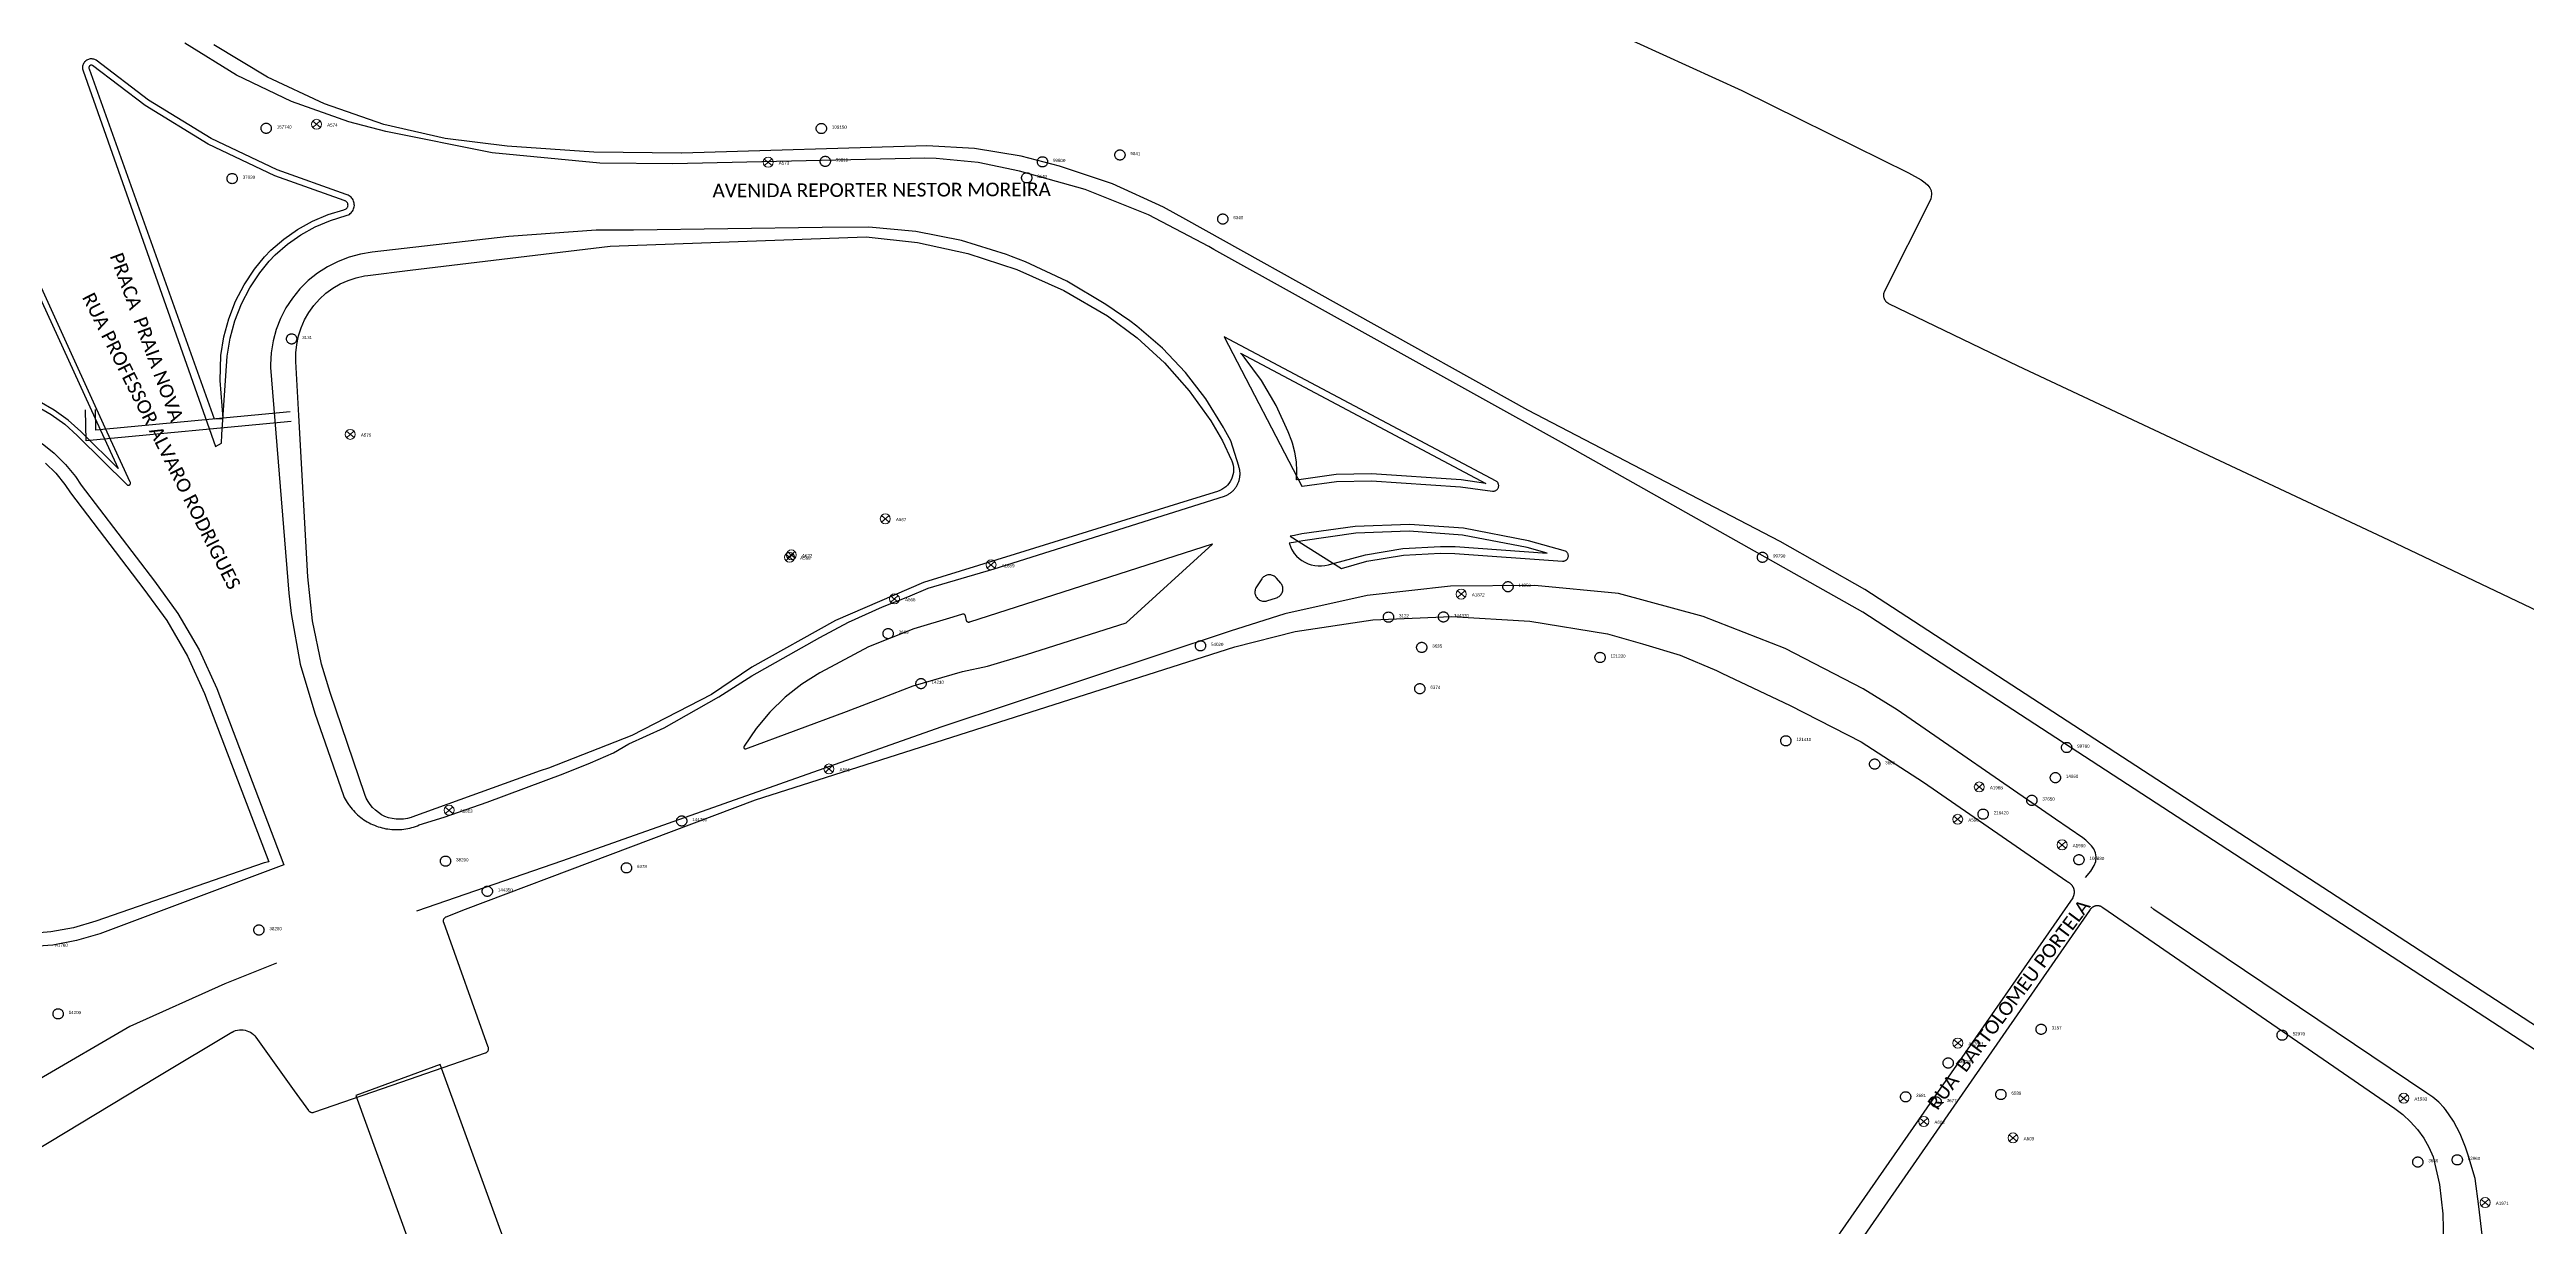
# Model space of a CAD drawing. Header units: millimetres. Extents: x 676447 to 689606, y 7455628 to 7463967.
# Drawn here: x 686593 to 687137, y 7460737 to 7460995 of the extents above; entities that cross this region are included whole.
import ezdxf

# ---------------------------------------------------------------- set-up
doc = ezdxf.new("R2010")
doc.units = ezdxf.units.MM
doc.header["$LTSCALE"] = 0.1
doc.header["$MEASUREMENT"] = 0
doc.linetypes.add('PHANTOM2', pattern=[1.25, 0.625, -0.125, 0.125, -0.125, 0.125, -0.125])
doc.layers.add('10.4-Postes', color=1, linetype='Continuous', lineweight=0)
for name, color, linetype in [('Caixas Subterrâneas', 5, 'Continuous'), ('LEGENDAS_INFRAESTRUTURAS', 7, 'Continuous'), ('MUB_MEIOFIO', 7, 'Continuous'), ('MUB_OBRA_ARTE', 7, 'Continuous'), ('MUB_QUADRAS', 7, 'Continuous'), ('MUB_SEGMENTO', 7, 'Continuous'), ('NOS_DE_INFRAESTRUTURA', 7, 'Continuous')]:
    doc.layers.add(name, color=color, linetype=linetype)
doc.styles.add('Legend', font='calibri.ttf')
doc.styles.get("Standard").update_dxf_attribs({"font": 'arial.ttf'})

# ---------------------------------------------------------------- blocks, each defined once
blk = doc.blocks.new('MHMZ')
at = {"linetype": 'PHANTOM2'}
blk.add_circle((0, 0), 0.0000101, dxfattribs=at)
blk = doc.blocks.new('PTPT')
at = {"layer": '10.4-Postes', "color": 1, "linetype": 'PHANTOM2'}
for points in [[(-0.0000079, 0.0000104), (0.0000075, -0.000002)], [(0.000007, 0.0000109), (-0.0000074, -0.0000025)]]:
    blk.add_lwpolyline(points, dxfattribs=at)
at = {"layer": '10.4-Postes', "color": 1}
blk.add_circle((-0.0000002, 0.0000042), 0.00000987, dxfattribs=at)

msp = doc.modelspace()

# ---------------------------------------------------------------- linework, layer by layer
at = {"layer": 'MUB_MEIOFIO', "linetype": 'Continuous'}
for points in [[(686629.45, 7460908.19), (686630.71, 7460908.94), (686630.84, 7460910.83), (686631.95, 7460928.02), (686632.61, 7460931.94), (686633.66, 7460935.77), (686635.11, 7460939.47), (686636.94, 7460942.99), (686639.13, 7460946.3), (686641.22, 7460948.89), (686642.54, 7460950.23), (686645.25, 7460952.59), (686648.19, 7460954.65), (686651.33, 7460956.39), (686654.64, 7460957.79), (686658.07, 7460958.84), (686658.81, 7460959.13), (686659.02, 7460959.29), (686659.2, 7460959.46), (686659.37, 7460959.65), (686659.52, 7460959.85), (686659.64, 7460960.08), (686659.75, 7460960.31), (686659.82, 7460960.55), (686659.87, 7460960.8), (686659.9, 7460961.05), (686659.89, 7460961.31), (686659.86, 7460961.56), (686659.81, 7460961.81), (686659.73, 7460962.05), (686659.62, 7460962.28), (686659.49, 7460962.5), (686659.34, 7460962.7), (686659.17, 7460962.89), (686658.98, 7460963.06), (686658.77, 7460963.2), (686658.55, 7460963.33), (686658.32, 7460963.43), (686658.13, 7460963.49), (686642.97, 7460968.86), (686628.46, 7460975.78), (686614.75, 7460984.18), (686603.2, 7460992.95), (686603.1, 7460993.01), (686602.92, 7460993.09), (686602.72, 7460993.16), (686602.53, 7460993.21), (686602.32, 7460993.24), (686602.12, 7460993.24), (686601.92, 7460993.22), (686601.72, 7460993.19), (686601.52, 7460993.13), (686601.33, 7460993.05), (686601.15, 7460992.95), (686600.99, 7460992.84), (686600.83, 7460992.7), (686600.69, 7460992.56), (686600.57, 7460992.39), (686600.46, 7460992.22), (686600.37, 7460992.04), (686600.31, 7460991.84), (686600.26, 7460991.65), (686600.23, 7460991.44), (686600.23, 7460991.24), (686600.24, 7460991.04), (686600.28, 7460990.84), (686600.34, 7460990.64), (686629.45, 7460908.19)], [(687182.54, 7460747.19), (686991.03, 7460871.84), (686925.56, 7460908.67), (686848.56, 7460951.43), (686847.43, 7460952.11), (686834.19, 7460959.05), (686820.3, 7460964.57), (686805.91, 7460968.61), (686796.81, 7460970.47), (686787.58, 7460971.36), (686785.13, 7460971.43), (686729.82, 7460970.24), (686713.8, 7460970.35), (686690.13, 7460972.59), (686666.83, 7460977.3), (686658.69, 7460979.44), (686646.1, 7460983.92), (686634.04, 7460989.69), (686622.66, 7460996.69)], [(686590.17, 7460917.02), (686593.35, 7460915.21), (686596.32, 7460913.07), (686599.06, 7460910.64), (686599.37, 7460910.32), (686609.96, 7460899.82), (686610, 7460899.79), (686610.04, 7460899.76), (686610.08, 7460899.73), (686610.12, 7460899.71), (686610.17, 7460899.7), (686610.22, 7460899.69), (686610.27, 7460899.68), (686610.32, 7460899.68), (686610.36, 7460899.69), (686610.41, 7460899.7), (686610.46, 7460899.72), (686610.5, 7460899.74), (686610.55, 7460899.76), (686610.59, 7460899.79), (686610.62, 7460899.82), (686610.66, 7460899.86), (686610.68, 7460899.9), (686610.71, 7460899.94), (686610.73, 7460899.99), (686610.74, 7460900.03), (686610.75, 7460900.08), (686610.76, 7460900.13), (686610.76, 7460900.18), (686610.75, 7460900.23), (686610.74, 7460900.27), (686610.73, 7460900.32), (686610.71, 7460900.37), (686610.7, 7460900.38), (686605.24, 7460912.29), (686584.18, 7460958.41)], [(686850.91, 7460897.31), (686851.08, 7460897.38), (686851.24, 7460897.45), (686851.41, 7460897.52), (686851.57, 7460897.6), (686851.72, 7460897.69), (686851.88, 7460897.78), (686852.03, 7460897.88), (686852.17, 7460897.98), (686852.32, 7460898.09), (686852.46, 7460898.2), (686852.59, 7460898.32), (686852.72, 7460898.44), (686852.85, 7460898.56), (686852.97, 7460898.69), (686853.09, 7460898.83), (686853.2, 7460898.97), (686853.31, 7460899.11), (686853.42, 7460899.26), (686853.52, 7460899.41), (686853.61, 7460899.56), (686853.7, 7460899.72), (686853.78, 7460899.87), (686853.86, 7460900.04), (686853.93, 7460900.2), (686853.99, 7460900.37), (686854.05, 7460900.54), (686854.1, 7460900.71), (686854.15, 7460900.88), (686854.19, 7460901.05), (686854.23, 7460901.23), (686854.26, 7460901.41), (686854.28, 7460901.58), (686854.3, 7460901.76), (686854.31, 7460901.94), (686854.32, 7460902.12), (686854.31, 7460902.3), (686854.31, 7460902.48), (686854.29, 7460902.66), (686854.27, 7460902.83), (686854.25, 7460903.01), (686854.21, 7460903.19), (686854.18, 7460903.36), (686854.13, 7460903.54), (686854.08, 7460903.71), (686854.02, 7460903.88), (686852.31, 7460909.44), (686850.8, 7460912.1), (686850.74, 7460912.22), (686850.68, 7460912.34), (686846.83, 7460918.62), (686842.34, 7460924.46), (686837.27, 7460929.8), (686831.67, 7460934.59), (686830.12, 7460935.74), (686824.83, 7460939.37), (686816.27, 7460944.5), (686807.21, 7460948.71), (686804.17, 7460949.87), (686803.03, 7460950.3), (686793.21, 7460953.36), (686783.12, 7460955.39), (686772.87, 7460956.34), (686762.58, 7460956.22), (686721.19, 7460955.66), (686712.95, 7460955.67), (686693.79, 7460954.27), (686663.84, 7460950.8), (686661.27, 7460950.4), (686658.76, 7460949.74), (686656.33, 7460948.82), (686654.01, 7460947.65), (686651.82, 7460946.24), (686649.79, 7460944.61), (686647.95, 7460942.78), (686646.3, 7460940.77), (686644.88, 7460938.59), (686643.69, 7460936.28), (686642.75, 7460933.86), (686642.07, 7460931.35), (686641.65, 7460928.78), (686641.5, 7460926.19), (686641.51, 7460925.55), (686645.55, 7460875.99), (686646.03, 7460871.55), (686648.04, 7460860.46), (686651.2, 7460849.65), (686657.51, 7460831.59), (686657.7, 7460831.19), (686657.9, 7460830.8), (686658.12, 7460830.42), (686658.35, 7460830.05), (686658.59, 7460829.68), (686658.85, 7460829.33), (686659.11, 7460828.98), (686659.39, 7460828.64), (686659.68, 7460828.31), (686659.98, 7460827.99), (686660.3, 7460827.68), (686660.62, 7460827.39), (686660.95, 7460827.1), (686661.29, 7460826.82), (686661.64, 7460826.56), (686662, 7460826.31), (686662.37, 7460826.07), (686662.75, 7460825.85), (686663.13, 7460825.63), (686663.52, 7460825.43), (686663.92, 7460825.25), (686664.32, 7460825.08), (686664.73, 7460824.92), (686665.15, 7460824.77), (686665.56, 7460824.64), (686665.99, 7460824.53), (686666.41, 7460824.43), (686666.84, 7460824.34), (686667.28, 7460824.27), (686667.71, 7460824.21), (686668.15, 7460824.17), (686668.59, 7460824.14), (686669.02, 7460824.13), (686669.46, 7460824.13), (686669.9, 7460824.15), (686670.34, 7460824.19), (686670.77, 7460824.23), (686671.21, 7460824.3), (686671.64, 7460824.38), (686672.07, 7460824.47), (686672.49, 7460824.58), (686672.92, 7460824.7), (686673.33, 7460824.83), (686673.74, 7460824.98), (686674.15, 7460825.15), (686679.61, 7460826.9), (686689.09, 7460830.19), (686705.75, 7460836.34), (686711.76, 7460838.82), (686716.79, 7460840.95), (686720.12, 7460842.95), (686727.88, 7460846.44), (686739.88, 7460853.24), (686747.17, 7460857.84), (686762.08, 7460866.26), (686768.35, 7460869.63), (686775.85, 7460873), (686781.39, 7460875.21), (686785.83, 7460877.09), (686800.31, 7460881.32), (686850.91, 7460897.31)], [(686850.8, 7460932.28), (686867.89, 7460899.49), (686867.92, 7460899.49), (686875.52, 7460900.53), (686883.16, 7460900.68), (686902.71, 7460899.37), (686909.72, 7460898.4), (686909.85, 7460898.39), (686909.97, 7460898.39), (686910.1, 7460898.4), (686910.22, 7460898.43), (686910.34, 7460898.47), (686910.45, 7460898.53), (686910.56, 7460898.59), (686910.66, 7460898.67), (686910.75, 7460898.75), (686910.83, 7460898.85), (686910.91, 7460898.95), (686910.97, 7460899.06), (686911.02, 7460899.17), (686911.05, 7460899.29), (686911.08, 7460899.42), (686911.09, 7460899.54), (686911.09, 7460899.67), (686911.07, 7460899.79), (686911.05, 7460899.92), (686911, 7460900.03), (686910.95, 7460900.15), (686910.89, 7460900.26), (686910.81, 7460900.36), (686910.73, 7460900.45), (686910.63, 7460900.53), (686910.55, 7460900.59), (686850.8, 7460932.28)], [(686591.36, 7460908.84), (686594.04, 7460906.7), (686596.49, 7460904.28), (686598.67, 7460901.62), (686599.97, 7460899.71), (686616.04, 7460878.65), (686621.19, 7460871.57), (686625.87, 7460863.55), (686629.68, 7460855.08), (686644.45, 7460816.38)], [(686876.57, 7460881.46), (686882.18, 7460883), (686890.22, 7460884.32), (686898.35, 7460884.79), (686901.48, 7460884.74), (686925.13, 7460883.06), (686925.14, 7460883.06), (686925.26, 7460883.06), (686925.38, 7460883.07), (686925.5, 7460883.09), (686925.62, 7460883.12), (686925.73, 7460883.17), (686925.83, 7460883.23), (686925.93, 7460883.29), (686926.02, 7460883.37), (686926.11, 7460883.46), (686926.18, 7460883.56), (686926.24, 7460883.66), (686926.3, 7460883.77), (686926.34, 7460883.88), (686926.36, 7460884), (686926.38, 7460884.12), (686926.38, 7460884.24), (686926.37, 7460884.36), (686926.35, 7460884.48), (686926.32, 7460884.59), (686926.27, 7460884.7), (686926.21, 7460884.81), (686926.14, 7460884.91), (686926.07, 7460885), (686925.98, 7460885.08), (686925.88, 7460885.16), (686925.78, 7460885.22), (686917.65, 7460887.49), (686903.36, 7460890.24), (686891.5, 7460891.07), (686879.62, 7460890.65), (686867.85, 7460889), (686866.27, 7460888.68), (686865.34, 7460888.55), (686876.57, 7460881.46)], [(686829.33, 7460869.47), (686848.25, 7460886.8), (686848.23, 7460886.79), (686794.91, 7460869.64), (686794.86, 7460869.62), (686794.81, 7460869.61), (686794.76, 7460869.61), (686794.71, 7460869.61), (686794.66, 7460869.62), (686794.61, 7460869.64), (686794.56, 7460869.66), (686794.51, 7460869.68), (686794.47, 7460869.71), (686794.43, 7460869.74), (686794.39, 7460869.78), (686794.36, 7460869.82), (686794.33, 7460869.86), (686794.3, 7460869.91), (686794.29, 7460869.96), (686794.27, 7460870), (686794.02, 7460871.05), (686794.01, 7460871.1), (686793.99, 7460871.14), (686793.97, 7460871.19), (686793.94, 7460871.23), (686793.9, 7460871.27), (686793.86, 7460871.31), (686793.82, 7460871.34), (686793.78, 7460871.37), (686793.73, 7460871.39), (686793.68, 7460871.41), (686793.63, 7460871.42), (686793.58, 7460871.43), (686793.53, 7460871.43), (686793.47, 7460871.43), (686793.42, 7460871.42), (686793.39, 7460871.41), (686791.29, 7460870.74), (686782.7, 7460868.21), (686772.77, 7460864.21), (686763.32, 7460859.2), (686762.11, 7460858.55), (686758.14, 7460856.06), (686754.45, 7460853.17), (686751.09, 7460849.9), (686748.09, 7460846.31), (686745.48, 7460842.42), (686745.46, 7460842.39), (686745.44, 7460842.36), (686745.42, 7460842.33), (686745.41, 7460842.29), (686745.4, 7460842.26), (686745.4, 7460842.22), (686745.4, 7460842.18), (686745.4, 7460842.15), (686745.41, 7460842.11), (686745.42, 7460842.08), (686745.43, 7460842.04), (686745.45, 7460842.01), (686745.47, 7460841.98), (686745.5, 7460841.95), (686745.52, 7460841.93), (686745.55, 7460841.91), (686745.58, 7460841.89), (686745.62, 7460841.87), (686745.65, 7460841.86), (686745.69, 7460841.85), (686745.72, 7460841.85), (686745.76, 7460841.85), (686745.79, 7460841.85), (686745.83, 7460841.86), (686745.86, 7460841.87), (686745.87, 7460841.87), (686767.93, 7460850.08), (686775.77, 7460853.07), (686782.57, 7460855.68), (686793.36, 7460858.79), (686798.91, 7460859.97), (686807.44, 7460862.58), (686829.33, 7460869.47)], [(686857.92, 7460877.37), (686857.81, 7460877.19), (686857.72, 7460877), (686857.65, 7460876.8), (686857.61, 7460876.59), (686857.58, 7460876.39), (686857.58, 7460876.18), (686857.6, 7460875.97), (686857.64, 7460875.76), (686857.7, 7460875.56), (686857.79, 7460875.37), (686857.89, 7460875.19), (686857.98, 7460875.06), (686858, 7460875.03), (686858.13, 7460874.87), (686858.28, 7460874.73), (686858.44, 7460874.6), (686858.62, 7460874.48), (686858.81, 7460874.39), (686859.01, 7460874.32), (686859.21, 7460874.27), (686859.42, 7460874.24), (686859.63, 7460874.23), (686859.83, 7460874.24), (686860.04, 7460874.28), (686860.21, 7460874.33), (686862.34, 7460875.01), (686862.53, 7460875.08), (686862.72, 7460875.18), (686862.9, 7460875.29), (686863.06, 7460875.42), (686863.21, 7460875.57), (686863.34, 7460875.73), (686863.45, 7460875.91), (686863.55, 7460876.09), (686863.63, 7460876.29), (686863.68, 7460876.49), (686863.71, 7460876.7), (686863.73, 7460876.9), (686863.72, 7460877.11), (686863.68, 7460877.32), (686863.63, 7460877.52), (686863.56, 7460877.72), (686863.46, 7460877.91), (686863.35, 7460878.08), (686863.25, 7460878.2), (686862.3, 7460879.33), (686862.16, 7460879.48), (686862, 7460879.62), (686861.83, 7460879.74), (686861.65, 7460879.84), (686861.45, 7460879.92), (686861.25, 7460879.98), (686861.05, 7460880.02), (686860.84, 7460880.04), (686860.63, 7460880.04), (686860.42, 7460880.01), (686860.22, 7460879.96), (686860.02, 7460879.89), (686859.83, 7460879.8), (686859.65, 7460879.7), (686859.48, 7460879.57), (686859.33, 7460879.43), (686859.19, 7460879.27), (686859.11, 7460879.15), (686857.92, 7460877.37)], [(687039.88, 7460813.65), (687041.09, 7460815.05), (687041.8, 7460816.24), (687042.2, 7460817.13), (687042.27, 7460818.17), (687042.07, 7460819.06), (687041.7, 7460819.9), (687041.23, 7460820.57), (687040.56, 7460821.21), (687039.96, 7460821.79), (687039.29, 7460822.3), (687033.29, 7460826.45), (686998.58, 7460850.43), (686991.1, 7460855.04), (686973.97, 7460863.87), (686956.01, 7460870.87), (686937.42, 7460875.95), (686919.03, 7460877.73), (686900.55, 7460877.58), (686882.19, 7460875.5), (686864.15, 7460871.51), (686852.13, 7460867.71), (686788.67, 7460846.61), (686705.58, 7460817.26), (686673.57, 7460806.21)], [(686644.45, 7460816.38), (686604.05, 7460801.3), (686598.93, 7460799.78), (686593.69, 7460798.81), (686588.37, 7460798.39)], [(687126.96, 7460735.19), (687126.27, 7460741.45), (687125.43, 7460747.57), (687123.8, 7460752.9), (687123.31, 7460754.46), (687122.14, 7460757.37), (687120.68, 7460760.14), (687118.93, 7460762.73), (687118.59, 7460763.13), (687117.44, 7460764.33), (687116.17, 7460765.41), (687114.79, 7460766.34), (687054.91, 7460806.62), (687054.22, 7460807.16)], [(686642.82, 7460794.84), (686631.49, 7460790.3), (686610.6, 7460780.91), (686590.8, 7460769.38)]]:
    msp.add_lwpolyline(points, dxfattribs=at)
at = {"layer": 'MUB_OBRA_ARTE', "linetype": 'Continuous'}
for points in [[(686629.13, 7460914.25), (686631.12, 7460914.3), (686630.44, 7460922.71), (686630.57, 7460928.18), (686631.25, 7460932.24), (686632.34, 7460936.21), (686633.84, 7460940.05), (686635.74, 7460943.7), (686638.01, 7460947.12), (686640.18, 7460949.82), (686641.59, 7460951.24), (686644.39, 7460953.69), (686647.45, 7460955.83), (686650.72, 7460957.64), (686654.16, 7460959.1), (686657.61, 7460960.15), (686658.12, 7460960.35), (686658.2, 7460960.43), (686658.29, 7460960.53), (686658.34, 7460960.59), (686658.4, 7460960.7), (686658.45, 7460960.81), (686658.47, 7460960.88), (686658.5, 7460961.02), (686658.51, 7460961.11), (686658.5, 7460961.2), (686658.49, 7460961.34), (686658.46, 7460961.45), (686658.44, 7460961.53), (686658.39, 7460961.62), (686658.33, 7460961.73), (686658.26, 7460961.82), (686658.18, 7460961.9), (686658.13, 7460961.96), (686658.03, 7460962.02), (686657.92, 7460962.09), (686657.83, 7460962.13), (686657.69, 7460962.17), (686642.44, 7460967.57), (686627.8, 7460974.56), (686613.96, 7460983.03), (686602.44, 7460991.78), (686602.41, 7460991.8), (686602.31, 7460991.83), (686602.25, 7460991.84), (686602.22, 7460991.85), (686602.19, 7460991.85), (686602.09, 7460991.84), (686602.02, 7460991.83), (686601.99, 7460991.82), (686601.94, 7460991.8), (686601.88, 7460991.77), (686601.85, 7460991.74), (686601.78, 7460991.68), (686601.76, 7460991.66), (686601.72, 7460991.61), (686601.67, 7460991.53), (686601.67, 7460991.53), (686601.65, 7460991.46), (686601.63, 7460991.37), (686601.62, 7460991.34), (686601.62, 7460991.27), (686601.62, 7460991.21), (686601.63, 7460991.18), (686601.66, 7460991.07), (686629.13, 7460914.25)], [(686583.14, 7460957.87), (686604.17, 7460911.8), (686608.03, 7460903.38), (686600.2, 7460911.14), (686599.87, 7460911.49), (686597.05, 7460913.99), (686593.98, 7460916.2), (686590.7, 7460918.07)], [(686866.71, 7460900.87), (686866.8, 7460902.76), (686866.69, 7460904.85), (686866.36, 7460906.92), (686865.82, 7460908.9), (686865.67, 7460909.36), (686864.9, 7460911.4), (686862.26, 7460917.18), (686859.02, 7460922.67), (686855.23, 7460927.8), (686854.44, 7460928.66), (686908.29, 7460900.1), (686902.86, 7460900.85), (686883.2, 7460902.17), (686875.4, 7460902.02), (686867.73, 7460900.97), (686866.88, 7460900.86), (686866.86, 7460900.86), (686866.75, 7460900.85), (686866.73, 7460900.85), (686866.73, 7460900.85), (686866.71, 7460900.87)], [(686646.01, 7460913.65), (686601.04, 7460909.4), (686600.9, 7460916.24)], [(686645.8, 7460915.81), (686603.16, 7460911.77), (686603.07, 7460916.28)], [(686866.22, 7460884.7), (686866.72, 7460884.13), (686867.28, 7460883.63), (686867.89, 7460883.18), (686868.54, 7460882.8), (686869.24, 7460882.48), (686869.96, 7460882.25), (686870.71, 7460882.08), (686871.45, 7460882), (686872.21, 7460882), (686872.96, 7460882.08), (686873.75, 7460882.24), (686873.94, 7460882.29), (686881.86, 7460884.46), (686890.06, 7460885.8), (686898.32, 7460886.28), (686901.54, 7460886.23), (686921.76, 7460884.79), (686917.31, 7460886.04), (686903.17, 7460888.76), (686891.47, 7460889.58), (686879.75, 7460889.16), (686868.1, 7460887.53), (686866.52, 7460887.21), (686865.12, 7460887.01), (686865.16, 7460886.83), (686865.36, 7460886.22), (686865.63, 7460885.64), (686865.95, 7460885.07), (686866.22, 7460884.7)], [(686752.93, 7460568.92), (686678.75, 7460772.62), (686660.22, 7460765.8), (686733.91, 7460562.7), (686752.93, 7460568.92)]]:
    msp.add_lwpolyline(points, dxfattribs=at)
at = {"layer": 'MUB_QUADRAS', "linetype": 'Continuous'}
for points in [[(686935.55, 7460999.45), (686964.45, 7460986.29), (686977.32, 7460979.94), (686977.32, 7460979.94), (687001.05, 7460968.22), (687003.86, 7460966.67), (687004.7, 7460966.08), (687005.32, 7460965.52), (687005.75, 7460964.94), (687006, 7460964.33), (687006.1, 7460963.65), (687006.05, 7460962.89), (687005.98, 7460962.58), (687005.93, 7460962.48), (686995.76, 7460942.31), (686995.75, 7460942.28), (686995.67, 7460942.08), (686995.61, 7460941.88), (686995.57, 7460941.68), (686995.55, 7460941.47), (686995.56, 7460941.26), (686995.58, 7460941.05), (686995.63, 7460940.85), (686995.7, 7460940.65), (686995.79, 7460940.46), (686995.9, 7460940.28), (686996.02, 7460940.11), (686996.17, 7460939.96), (686996.32, 7460939.83), (686996.5, 7460939.71), (686996.68, 7460939.6), (687025.07, 7460925.87), (687106.39, 7460887.73), (687151.7, 7460866.14)], [(686935.55, 7460999.45), (686964.45, 7460986.29), (686977.32, 7460979.94), (686977.32, 7460979.94), (687001.05, 7460968.22), (687003.86, 7460966.67), (687004.7, 7460966.08), (687005.32, 7460965.52), (687005.75, 7460964.94), (687006, 7460964.33), (687006.1, 7460963.65), (687006.05, 7460962.89), (687005.98, 7460962.58), (687005.93, 7460962.48), (686995.76, 7460942.31), (686995.75, 7460942.28), (686995.67, 7460942.08), (686995.61, 7460941.88), (686995.57, 7460941.68), (686995.55, 7460941.47), (686995.56, 7460941.26), (686995.58, 7460941.05), (686995.63, 7460940.85), (686995.7, 7460940.65), (686995.79, 7460940.46), (686995.9, 7460940.28), (686996.02, 7460940.11), (686996.17, 7460939.96), (686996.32, 7460939.83), (686996.5, 7460939.71), (686996.68, 7460939.6), (687025.07, 7460925.87), (687106.39, 7460887.73), (687151.7, 7460866.14)], [(687183.11, 7460752.2), (687017.68, 7460859.75), (686991.47, 7460876.8), (686972.87, 7460887.33), (686917.49, 7460916.14), (686842.43, 7460957.99), (686837.49, 7460960.71), (686826.31, 7460965.79), (686814.67, 7460969.67), (686806.29, 7460971.89), (686796.01, 7460973.58), (686785.6, 7460974.18), (686731.78, 7460972.56), (686731.7, 7460972.56), (686712.44, 7460972.8), (686693.42, 7460974.06), (686679.84, 7460975.75), (686666.4, 7460978.86), (686653.35, 7460983.37), (686640.85, 7460989.21), (686629.03, 7460996.33)], [(687183.11, 7460752.2), (687017.68, 7460859.75), (686991.47, 7460876.8), (686972.87, 7460887.33), (686917.49, 7460916.14), (686842.43, 7460957.99), (686837.49, 7460960.71), (686826.31, 7460965.79), (686814.67, 7460969.67), (686806.29, 7460971.89), (686796.01, 7460973.58), (686785.6, 7460974.18), (686731.78, 7460972.56), (686731.7, 7460972.56), (686712.44, 7460972.8), (686693.42, 7460974.06), (686679.84, 7460975.75), (686666.4, 7460978.86), (686653.35, 7460983.37), (686640.85, 7460989.21), (686629.03, 7460996.33)], [(686647.06, 7460926.84), (686647.06, 7460928.73), (686647.25, 7460930.6), (686647.63, 7460932.45), (686648.21, 7460934.24), (686648.97, 7460935.97), (686649.9, 7460937.6), (686651.01, 7460939.13), (686652.26, 7460940.53), (686653.66, 7460941.8), (686655.18, 7460942.91), (686656.81, 7460943.86), (686658.52, 7460944.63), (686660.31, 7460945.22), (686662.16, 7460945.62), (686662.87, 7460945.72), (686672.18, 7460946.85), (686716.06, 7460952.18), (686772.26, 7460954.16), (686783.51, 7460952.95), (686794.57, 7460950.56), (686805.32, 7460947.04), (686815.64, 7460942.4), (686825.21, 7460936.86), (686831.75, 7460932.02), (686837.75, 7460926.52), (686843.15, 7460920.42), (686847.87, 7460913.79), (686850.47, 7460909.4), (686852.42, 7460905.21), (686852.48, 7460905.07), (686852.66, 7460904.58), (686852.79, 7460904.07), (686852.86, 7460903.56), (686852.88, 7460903.03), (686852.85, 7460902.51), (686852.76, 7460902), (686852.62, 7460901.49), (686852.42, 7460901.01), (686852.18, 7460900.54), (686851.89, 7460900.11), (686851.55, 7460899.71), (686851.18, 7460899.34), (686850.77, 7460899.02), (686850.32, 7460898.74), (686849.85, 7460898.51), (686849.36, 7460898.33), (686842.92, 7460896.33), (686804.97, 7460884.56), (686784.87, 7460878.33), (686765.53, 7460870.03), (686747.17, 7460859.76), (686738.27, 7460853.81), (686720.81, 7460844.79), (686702.5, 7460837.65), (686700.69, 7460837.06), (686672.5, 7460826.87), (686672.35, 7460826.82), (686671.55, 7460826.59), (686670.72, 7460826.45), (686669.89, 7460826.4), (686669.05, 7460826.43), (686668.22, 7460826.55), (686667.41, 7460826.75), (686666.63, 7460827.04), (686665.87, 7460827.41), (686665.17, 7460827.86), (686664.51, 7460828.38), (686663.91, 7460828.96), (686663.37, 7460829.61), (686662.91, 7460830.3), (686662.52, 7460831.04), (686662.21, 7460831.82), (686654.59, 7460854.23), (686652.7, 7460860.45), (686650.7, 7460869.96), (686649.71, 7460879.62), (686647.73, 7460914.98), (686647.06, 7460926.84)], [(686592.11, 7460904.53), (686594.34, 7460902.32), (686596.35, 7460899.88), (686597.62, 7460898.01), (686613.72, 7460876.92), (686618.76, 7460869.98), (686623.29, 7460862.22), (686627, 7460853.97), (686641.1, 7460817.04), (686640.14, 7460816.88)], [(686568.99, 7460741.16), (686616.74, 7460769.94), (686633, 7460779.66), (686633.08, 7460779.7), (686633.45, 7460779.89), (686633.84, 7460780.04), (686634.25, 7460780.15), (686634.66, 7460780.21), (686635.08, 7460780.23), (686635.5, 7460780.2), (686635.91, 7460780.13), (686636.31, 7460780.02), (686636.7, 7460779.87), (686637.08, 7460779.68), (686637.43, 7460779.45), (686637.75, 7460779.18), (686638.04, 7460778.88), (686638.3, 7460778.56), (686646.72, 7460766.81), (686649.87, 7460762.48), (686649.94, 7460762.4), (686650.01, 7460762.32), (686650.1, 7460762.26), (686650.18, 7460762.2), (686650.28, 7460762.15), (686650.37, 7460762.12), (686650.48, 7460762.09), (686650.58, 7460762.07), (686650.68, 7460762.07), (686650.79, 7460762.07), (686650.89, 7460762.09), (686650.99, 7460762.12), (686651.01, 7460762.12), (686668.17, 7460768.05), (686688.69, 7460775.15), (686688.79, 7460775.19), (686688.88, 7460775.24), (686688.97, 7460775.3), (686689.05, 7460775.36), (686689.12, 7460775.44), (686689.19, 7460775.52), (686689.24, 7460775.61), (686689.29, 7460775.7), (686689.32, 7460775.8), (686689.35, 7460775.9), (686689.36, 7460776.01), (686689.37, 7460776.11), (686689.36, 7460776.22), (686689.34, 7460776.32), (686689.31, 7460776.42), (686689.31, 7460776.43), (686679.51, 7460803.73), (686679.47, 7460803.83), (686679.46, 7460803.94), (686679.45, 7460804.04), (686679.45, 7460804.15), (686679.46, 7460804.25), (686679.49, 7460804.35), (686679.52, 7460804.45), (686679.57, 7460804.55), (686679.62, 7460804.64), (686679.68, 7460804.72), (686679.75, 7460804.79), (686679.83, 7460804.86), (686679.92, 7460804.92), (686680.01, 7460804.97), (686680.07, 7460805), (686684.31, 7460806.71), (686747.95, 7460830.67), (686853.16, 7460864.27), (686866.43, 7460867.57), (686883.48, 7460870.14), (686900.72, 7460870.91), (686917.93, 7460869.88), (686934.95, 7460867.06), (686942.66, 7460864.93), (686950.94, 7460862.4), (686958.92, 7460859.03), (686960.08, 7460858.45), (686975.08, 7460851.35), (686990.68, 7460843.38), (687004.36, 7460834.54), (687035.8, 7460812.79)], [(686640.14, 7460816.88), (686603.16, 7460804.06), (686598.25, 7460802.6), (686593.31, 7460801.69), (686588.29, 7460801.29)], [(687035.8, 7460812.79), (687035.88, 7460812.72), (687035.96, 7460812.69), (687036.04, 7460812.65), (687036.11, 7460812.61), (687036.19, 7460812.57), (687036.26, 7460812.52), (687036.33, 7460812.47), (687036.4, 7460812.43), (687036.47, 7460812.37), (687036.54, 7460812.32), (687036.6, 7460812.26), (687036.66, 7460812.2), (687036.72, 7460812.14), (687036.78, 7460812.08), (687036.84, 7460812.01), (687036.89, 7460811.95), (687036.94, 7460811.88), (687036.99, 7460811.81), (687037.04, 7460811.74), (687037.08, 7460811.66), (687037.12, 7460811.59), (687037.16, 7460811.51), (687037.2, 7460811.43), (687037.23, 7460811.35), (687037.26, 7460811.27), (687037.29, 7460811.19), (687037.32, 7460811.11), (687037.34, 7460811.03), (687037.36, 7460810.94), (687037.37, 7460810.86), (687037.39, 7460810.78), (687037.4, 7460810.69), (687037.4, 7460810.6), (687037.41, 7460810.52), (687037.41, 7460810.43), (687037.41, 7460810.35), (687037.41, 7460810.26), (687037.4, 7460810.18), (687037.39, 7460810.09), (687037.37, 7460810.01), (687037.36, 7460809.92), (687037.34, 7460809.84), (687037.32, 7460809.76), (687037.29, 7460809.67), (687037.27, 7460809.59), (687037.24, 7460809.51), (687037.2, 7460809.43), (687037.17, 7460809.35), (687037.13, 7460809.28), (687037.09, 7460809.2), (686961.71, 7460700.72)], [(686965.42, 7460697.64), (687040.87, 7460806.42), (687040.89, 7460806.47), (687040.92, 7460806.53), (687040.95, 7460806.58), (687040.98, 7460806.64), (687041.02, 7460806.69), (687041.05, 7460806.74), (687041.09, 7460806.79), (687041.13, 7460806.84), (687041.17, 7460806.89), (687041.21, 7460806.93), (687041.26, 7460806.98), (687041.3, 7460807.02), (687041.35, 7460807.06), (687041.4, 7460807.1), (687041.45, 7460807.14), (687041.5, 7460807.17), (687041.55, 7460807.21), (687041.6, 7460807.24), (687041.66, 7460807.27), (687041.71, 7460807.3), (687041.77, 7460807.32), (687041.83, 7460807.35), (687041.88, 7460807.37), (687041.94, 7460807.39), (687042, 7460807.41), (687042.06, 7460807.43), (687042.12, 7460807.44), (687042.18, 7460807.45), (687042.25, 7460807.46), (687042.31, 7460807.47), (687042.37, 7460807.48), (687042.43, 7460807.48), (687042.49, 7460807.48), (687042.56, 7460807.48), (687042.62, 7460807.48), (687042.68, 7460807.47), (687042.74, 7460807.47), (687042.8, 7460807.46), (687042.87, 7460807.45), (687042.93, 7460807.43), (687042.99, 7460807.42), (687043.05, 7460807.4), (687043.11, 7460807.38), (687043.16, 7460807.36), (687043.22, 7460807.33), (687043.28, 7460807.31), (687043.33, 7460807.28), (687043.39, 7460807.25), (687043.44, 7460807.22), (687043.5, 7460807.19), (687043.55, 7460807.15), (687043.6, 7460807.11), (687043.65, 7460807.07), (687043.69, 7460807.03), (687107.78, 7460762.93), (687109.55, 7460761.61), (687111.26, 7460760.05), (687112.8, 7460758.32), (687114.14, 7460756.44), (687115.28, 7460754.43), (687116.21, 7460752.31), (687117.59, 7460746.29), (687118.37, 7460739.85), (687118.48, 7460733.37)]]:
    msp.add_lwpolyline(points, dxfattribs=at)

# ---------------------------------------------------------------- block references
at = {"layer": 'Caixas Subterrâneas', "color": 5}
for p, xscale, yscale, zscale, rotation in [((686640.55, 7460978.01), 111319.4907932736, 111319.4907932736, 111319.4907932736, 359.290040356179), ((686762.41, 7460977.96), 111319.4907932736, 111319.4907932736, 111319.4907932736, 359.2895771312311), ((686763.27, 7460970.75), 111319.4907932736, 111319.4907932736, 111319.4907932736, 359.2895716223191), ((686810.95, 7460970.66), 111319.4907932736, 111319.4907932736, 111319.4907932736, 359.2893903183821), ((686827.95, 7460972.16), 111319.4907932736, 111319.4907932736, 111319.4907932736, 359.2893261891525), ((686633.08, 7460966.98), 111319.4907932735, 111319.4907932735, 111319.4907932735, 359.2900653446647), ((686807.5, 7460967.14), 111319.4907932736, 111319.4907932736, 111319.4907932736, 359.2894023675643), ((686850.53, 7460958.1), 111319.4907932736, 111319.4907932736, 111319.4907932736, 359.2892359726338), ((686646.13, 7460931.8), 111319.4907932736, 111319.4907932736, 111319.4907932736, 359.2900047815899), ((686968.99, 7460883.88), 111319.4907932736, 111319.4907932736, 111319.4907932736, 359.2887625075132), ((686913.13, 7460877.43), 111319.4907932736, 111319.4907932736, 111319.4907932736, 359.2889728447662), ((686777.07, 7460867.14), 111319.4907932736, 111319.4907932736, 111319.4907932736, 359.2894868596411), ((686886.9, 7460870.76), 111319.4907932736, 111319.4907932736, 111319.4907932736, 359.2890704776801), ((686898.97, 7460870.8), 111319.4907932736, 111319.4907932736, 111319.4907932736, 359.2890246241346), ((686845.63, 7460864.47), 111319.4907932736, 111319.4907932736, 111319.4907932736, 359.2892254238997), ((686894.2, 7460864.11), 111319.4907932736, 111319.4907932736, 111319.4907932736, 359.2890406397121), ((686933.35, 7460861.91), 111319.4907932736, 111319.4907932736, 111319.4907932736, 359.2888911521409), ((686784.29, 7460856.17), 111319.4907932736, 111319.4907932736, 111319.4907932736, 359.2894559884805), ((686893.78, 7460855.05), 111319.4907932736, 111319.4907932736, 111319.4907932736, 359.2890394138781), ((686974.13, 7460843.62), 111319.4907932736, 111319.4907932736, 111319.4907932736, 359.2887304022316), ((687035.76, 7460842.15), 111319.4907932736, 111319.4907932736, 111319.4907932736, 359.2884956783419), ((686993.62, 7460838.51), 111319.4907932735, 111319.4907932735, 111319.4907932735, 359.2886547196483), ((687033.29, 7460835.53), 111319.4907932736, 111319.4907932736, 111319.4907932736, 359.2885029751608), ((687028.12, 7460830.56), 111319.4907932736, 111319.4907932736, 111319.4907932736, 359.2885210921098), ((686731.76, 7460826.03), 111319.4907932736, 111319.4907932736, 111319.4907932736, 359.2896463033496), ((687017.43, 7460827.53), 111319.4907932736, 111319.4907932736, 111319.4907932736, 359.288560774175), ((686679.92, 7460817.22), 111319.4907932736, 111319.4907932736, 111319.4907932736, 359.2898406406973), ((687038.46, 7460817.52), 111319.4907932736, 111319.4907932736, 111319.4907932736, 359.2884777259969), ((686719.63, 7460815.74), 111319.4907932736, 111319.4907932736, 111319.4907932736, 359.2896892317077), ((686689.09, 7460810.6), 111319.4907932736, 111319.4907932736, 111319.4907932736, 359.2898037068396), ((686638.95, 7460802.11), 111319.4907932736, 111319.4907932736, 111319.4907932736, 359.2899916967255), ((686594.88, 7460783.71), 111319.4907932736, 111319.4907932736, 111319.4907932736, 359.2901534934917), ((687030.16, 7460780.33), 111319.4907932736, 111319.4907932736, 111319.4907932736, 359.2884976638782), ((687083.06, 7460779.03), 111319.4907932736, 111319.4907932736, 111319.4907932736, 359.2882961641149), ((687009.76, 7460772.93), 111319.4907932736, 111319.4907932736, 111319.4907932736, 359.2885729239455), ((687000.42, 7460765.51), 111319.4907932736, 111319.4907932736, 111319.4907932736, 359.2886061074262), ((687007.12, 7460764.38), 111319.4907932736, 111319.4907932736, 111319.4907932736, 359.2885802774788), ((687021.32, 7460766.02), 111319.4907932736, 111319.4907932736, 111319.4907932736, 359.2885268116843), ((687112.84, 7460751.2), 111319.4907932736, 111319.4907932736, 111319.4907932736, 359.2881742653409), ((687121.5, 7460751.68), 111319.4907932736, 111319.4907932736, 111319.4907932736, 359.2881414836307)]:
    msp.add_blockref('MHMZ', p, dxfattribs=dict(at, xscale=xscale, yscale=yscale, zscale=zscale, rotation=rotation))
at = {"layer": 'Caixas Subterrâneas', "color": 40}
for p, xscale, yscale, zscale, rotation in [((686968.99, 7460883.88), 111319.4907932736, 111319.4907932736, 111319.4907932736, 359.2887625075132), ((686913.13, 7460877.43), 111319.4907932736, 111319.4907932736, 111319.4907932736, 359.2889728447661), ((686777.07, 7460867.14), 111319.4907932736, 111319.4907932736, 111319.4907932736, 359.2894868596411), ((686886.9, 7460870.76), 111319.4907932736, 111319.4907932736, 111319.4907932736, 359.2890704776801), ((686898.97, 7460870.8), 111319.4907932735, 111319.4907932735, 111319.4907932735, 359.2890246241347), ((686845.63, 7460864.47), 111319.4907932736, 111319.4907932736, 111319.4907932736, 359.2892254238997), ((686894.2, 7460864.11), 111319.4907932736, 111319.4907932736, 111319.4907932736, 359.2890406397119), ((686933.35, 7460861.91), 111319.4907932735, 111319.4907932735, 111319.4907932735, 359.2888911521409), ((686784.29, 7460856.17), 111319.4907932736, 111319.4907932736, 111319.4907932736, 359.2894559884805), ((686893.78, 7460855.05), 111319.4907932736, 111319.4907932736, 111319.4907932736, 359.2890394138781), ((686974.13, 7460843.62), 111319.4907932736, 111319.4907932736, 111319.4907932736, 359.2887304022316), ((687035.76, 7460842.15), 111319.4907932735, 111319.4907932735, 111319.4907932735, 359.2884956783418), ((686993.62, 7460838.51), 111319.4907932735, 111319.4907932735, 111319.4907932735, 359.2886547196483), ((687033.29, 7460835.53), 111319.4907932736, 111319.4907932736, 111319.4907932736, 359.2885029751609), ((687028.12, 7460830.56), 111319.4907932736, 111319.4907932736, 111319.4907932736, 359.2885210921098), ((686731.76, 7460826.03), 111319.4907932736, 111319.4907932736, 111319.4907932736, 359.2896463033496), ((687017.43, 7460827.53), 111319.4907932736, 111319.4907932736, 111319.4907932736, 359.2885607741751), ((686679.92, 7460817.22), 111319.4907932736, 111319.4907932736, 111319.4907932736, 359.2898406406973), ((687038.46, 7460817.52), 111319.4907932736, 111319.4907932736, 111319.4907932736, 359.2884777259969), ((686719.63, 7460815.74), 111319.4907932736, 111319.4907932736, 111319.4907932736, 359.2896892317077), ((686689.09, 7460810.6), 111319.4907932736, 111319.4907932736, 111319.4907932736, 359.2898037068396), ((686638.95, 7460802.11), 111319.4907932735, 111319.4907932735, 111319.4907932735, 359.2899916967255), ((686594.88, 7460783.71), 111319.4907932735, 111319.4907932735, 111319.4907932735, 359.2901534934918), ((687030.16, 7460780.33), 111319.4907932736, 111319.4907932736, 111319.4907932736, 359.2884976638782), ((687083.06, 7460779.03), 111319.4907932735, 111319.4907932735, 111319.4907932735, 359.2882961641149), ((687009.76, 7460772.93), 111319.4907932736, 111319.4907932736, 111319.4907932736, 359.2885729239455), ((687000.42, 7460765.51), 111319.4907932736, 111319.4907932736, 111319.4907932736, 359.2886061074263), ((687007.12, 7460764.38), 111319.4907932735, 111319.4907932735, 111319.4907932735, 359.2885802774788), ((687021.32, 7460766.02), 111319.4907932735, 111319.4907932735, 111319.4907932735, 359.2885268116843), ((687112.84, 7460751.2), 111319.4907932736, 111319.4907932736, 111319.4907932736, 359.2881742653409), ((687121.5, 7460751.68), 111319.4907932736, 111319.4907932736, 111319.4907932736, 359.2881414836307)]:
    msp.add_blockref('MHMZ', p, dxfattribs=dict(at, xscale=xscale, yscale=yscale, zscale=zscale, rotation=rotation))
at = {"layer": 'NOS_DE_INFRAESTRUTURA', "color": 1}
for p, xscale, yscale, zscale, rotation in [((686651.63, 7460978.42), 111319.4907932736, 111319.4907932736, 111319.4907932736, 359.2899983958645), ((686750.76, 7460970.09), 111319.4907932736, 111319.4907932736, 111319.4907932736, 359.2896189416811), ((686659.02, 7460910.39), 111319.4907932736, 111319.4907932736, 111319.4907932736, 359.2899491059409), ((686659.02, 7460910.39), 111319.4907932736, 111319.4907932736, 111319.4907932736, 359.2899491059409), ((686776.47, 7460891.86), 111319.4907932735, 111319.4907932735, 111319.4907932735, 359.2894968508138), ((686776.47, 7460891.86), 111319.4907932735, 111319.4907932735, 111319.4907932735, 359.2894968508138), ((686755.45, 7460883.41), 111319.4907932736, 111319.4907932736, 111319.4907932736, 359.2895741081322), ((686755.45, 7460883.41), 111319.4907932736, 111319.4907932736, 111319.4907932736, 359.2895741081323), ((686755.83, 7460883.94), 111319.4907932736, 111319.4907932736, 111319.4907932736, 359.2895728478406), ((686755.83, 7460883.94), 111319.4907932736, 111319.4907932736, 111319.4907932736, 359.2895728478407), ((686799.67, 7460881.75), 111319.4907932736, 111319.4907932736, 111319.4907932736, 359.2894054933586), ((686799.67, 7460881.75), 111319.4907932736, 111319.4907932736, 111319.4907932736, 359.2894054933586), ((686778.47, 7460874.29), 111319.4907932736, 111319.4907932736, 111319.4907932736, 359.2894837821223), ((686778.47, 7460874.29), 111319.4907932736, 111319.4907932736, 111319.4907932736, 359.2894837821223), ((686902.88, 7460875.34), 111319.4907932736, 111319.4907932736, 111319.4907932736, 359.2890111505245), ((686902.88, 7460875.34), 111319.4907932736, 111319.4907932736, 111319.4907932736, 359.2890111505245), ((686764.1, 7460836.97), 111319.4907932735, 111319.4907932735, 111319.4907932735, 359.2895267796173), ((686764.1, 7460836.97), 111319.4907932736, 111319.4907932736, 111319.4907932736, 359.2895267796173), ((686680.72, 7460827.91), 111319.4907932735, 111319.4907932735, 111319.4907932735, 359.2898409301813), ((686680.72, 7460827.91), 111319.4907932736, 111319.4907932736, 111319.4907932736, 359.2898409301813), ((687016.6, 7460833.02), 111319.4907932736, 111319.4907932736, 111319.4907932736, 359.2885656487733), ((687016.6, 7460833.02), 111319.4907932736, 111319.4907932736, 111319.4907932736, 359.2885656487733), ((687011.86, 7460825.93), 111319.4907932736, 111319.4907932736, 111319.4907932736, 359.2885814369427), ((687011.86, 7460825.93), 111319.4907932736, 111319.4907932736, 111319.4907932736, 359.2885814369428), ((687034.78, 7460820.32), 111319.4907932736, 111319.4907932736, 111319.4907932736, 359.2884925673604), ((687034.78, 7460820.32), 111319.4907932736, 111319.4907932736, 111319.4907932736, 359.2884925673604), ((687011.89, 7460776.83), 111319.4907932736, 111319.4907932736, 111319.4907932736, 359.2885660372576), ((687011.89, 7460776.83), 111319.4907932736, 111319.4907932736, 111319.4907932736, 359.2885660372576), ((687109.77, 7460764.73), 111319.4907932735, 111319.4907932735, 111319.4907932735, 359.2881901431386), ((687109.77, 7460764.73), 111319.4907932736, 111319.4907932736, 111319.4907932736, 359.2881901431386), ((687004.42, 7460759.62), 111319.4907932736, 111319.4907932736, 111319.4907932736, 359.2885890642855), ((687004.42, 7460759.62), 111319.4907932736, 111319.4907932736, 111319.4907932736, 359.2885890642855), ((687024.01, 7460756.02), 111319.4907932736, 111319.4907932736, 111319.4907932736, 359.288513466928), ((687024.01, 7460756.02), 111319.4907932736, 111319.4907932736, 111319.4907932736, 359.288513466928), ((687127.65, 7460741.83), 111319.4907932735, 111319.4907932735, 111319.4907932735, 359.288115032354), ((687127.65, 7460741.83), 111319.4907932735, 111319.4907932735, 111319.4907932735, 359.288115032354)]:
    msp.add_blockref('PTPT', p, dxfattribs=dict(at, xscale=xscale, yscale=yscale, zscale=zscale, rotation=rotation))

# ---------------------------------------------------------------- texts
at = {"layer": 'LEGENDAS_INFRAESTRUTURAS', "color": 5}
for s, rotation, p in [('157740', 359.29, (686642.86, 7460977.98)), ('109150', 359.2896, (686764.72, 7460977.94)), ('99810', 359.2896, (686765.58, 7460970.73)), ('99800', 359.2894, (686813.26, 7460970.63)), ('5841', 359.2893, (686830.26, 7460972.13)), ('37020', 359.2901, (686635.39, 7460966.95)), ('3642', 359.2894, (686809.81, 7460967.11)), ('6340', 359.2892, (686852.84, 7460958.08)), ('3131', 359.29, (686648.44, 7460931.77)), ('99790', 359.2888, (686971.3, 7460883.85)), ('99790', 359.2888, (686971.3, 7460883.85)), ('14850', 359.289, (686915.44, 7460877.4)), ('14850', 359.289, (686915.44, 7460877.4)), ('3609', 359.2895, (686779.38, 7460867.11)), ('3609', 359.2895, (686779.38, 7460867.11)), ('3122', 359.2891, (686889.21, 7460870.73)), ('3122', 359.2891, (686889.21, 7460870.73)), ('144370', 359.289, (686901.28, 7460870.77)), ('144370', 359.289, (686901.28, 7460870.77)), ('54020', 359.2892, (686847.94, 7460864.44)), ('54020', 359.2892, (686847.94, 7460864.44)), ('3635', 359.289, (686896.51, 7460864.08)), ('3635', 359.289, (686896.51, 7460864.08)), ('121230', 359.2889, (686935.66, 7460861.89)), ('121230', 359.2889, (686935.66, 7460861.89)), ('14210', 359.2894, (686786.6, 7460856.14)), ('14210', 359.2894, (686786.6, 7460856.14)), ('6374', 359.289, (686896.09, 7460855.02)), ('6374', 359.289, (686896.09, 7460855.02)), ('121410', 359.2887, (686976.44, 7460843.59)), ('121410', 359.2887, (686976.44, 7460843.59)), ('99780', 359.2885, (687038.07, 7460842.12)), ('99780', 359.2885, (687038.07, 7460842.12)), ('3686', 359.2886, (686995.93, 7460838.48)), ('3686', 359.2886, (686995.93, 7460838.48)), ('14860', 359.2885, (687035.6, 7460835.5)), ('14860', 359.2885, (687035.6, 7460835.5)), ('37650', 359.2885, (687030.43, 7460830.53)), ('37650', 359.2885, (687030.43, 7460830.53)), ('144360', 359.2896, (686734.07, 7460826)), ('144360', 359.2896, (686734.07, 7460826)), ('216420', 359.2886, (687019.74, 7460827.5)), ('216420', 359.2886, (687019.74, 7460827.5)), ('38290', 359.2898, (686682.23, 7460817.19)), ('38290', 359.2898, (686682.23, 7460817.19)), ('6378', 359.2897, (686721.94, 7460815.71)), ('6378', 359.2897, (686721.94, 7460815.71)), ('100880', 359.2885, (687040.77, 7460817.49)), ('100880', 359.2885, (687040.77, 7460817.49)), ('144350', 359.2898, (686691.4, 7460810.57)), ('144350', 359.2898, (686691.4, 7460810.57)), ('38280', 359.29, (686641.26, 7460802.08)), ('38280', 359.29, (686641.26, 7460802.08)), ('14200', 359.2901, (686597.19, 7460783.68)), ('14200', 359.2901, (686597.19, 7460783.68)), ('3157', 359.2885, (687032.47, 7460780.3)), ('3157', 359.2885, (687032.47, 7460780.3)), ('52970', 359.2883, (687085.37, 7460779)), ('52970', 359.2883, (687085.37, 7460779)), ('16780', 359.2886, (687012.07, 7460772.91)), ('16780', 359.2886, (687012.07, 7460772.91)), ('3681', 359.2886, (687002.73, 7460765.48)), ('3681', 359.2886, (687002.73, 7460765.48)), ('3677', 359.2886, (687009.43, 7460764.35)), ('3677', 359.2886, (687009.43, 7460764.35)), ('6589', 359.2885, (687023.63, 7460765.99)), ('6589', 359.2885, (687023.63, 7460765.99)), ('3636', 359.2882, (687115.15, 7460751.17)), ('3636', 359.2882, (687115.15, 7460751.17)), ('52960', 359.2881, (687123.81, 7460751.66)), ('52960', 359.2881, (687123.81, 7460751.66))]:
    msp.add_text(s, height=0.7, rotation=rotation, dxfattribs=at).set_placement(p)
at = {"layer": 'LEGENDAS_INFRAESTRUTURAS', "color": 1}
for s, rotation, p in [('A574', 359.29, (686653.94, 7460978.39)), ('A573', 359.2896, (686753.07, 7460970.06)), ('A575', 359.2899, (686661.33, 7460910.36)), ('A575', 359.2899, (686661.33, 7460910.36)), ('A567', 359.2895, (686778.78, 7460891.83)), ('A567', 359.2895, (686778.78, 7460891.83)), ('A568', 359.2896, (686757.76, 7460883.38)), ('A568', 359.2896, (686757.76, 7460883.38)), ('A622', 359.2896, (686758.14, 7460883.91)), ('A622', 359.2896, (686758.14, 7460883.91)), ('A1859', 359.2894, (686801.98, 7460881.72)), ('A1859', 359.2894, (686801.98, 7460881.72)), ('A566', 359.2895, (686780.78, 7460874.26)), ('A566', 359.2895, (686780.78, 7460874.26)), ('A1872', 359.289, (686905.19, 7460875.31)), ('A1872', 359.289, (686905.19, 7460875.31)), ('A565', 359.2895, (686766.41, 7460836.94)), ('A565', 359.2895, (686766.41, 7460836.94)), ('A1988', 359.2886, (687018.91, 7460832.99)), ('A1988', 359.2886, (687018.91, 7460832.99)), ('A1813', 359.2898, (686683.03, 7460827.89)), ('A1813', 359.2898, (686683.03, 7460827.89)), ('A590', 359.2886, (687014.17, 7460825.9)), ('A590', 359.2886, (687014.17, 7460825.9)), ('A1989', 359.2885, (687037.09, 7460820.29)), ('A1989', 359.2885, (687037.09, 7460820.29)), ('A1760', 359.2902, (686594.17, 7460798.45)), ('A1760', 359.2902, (686594.17, 7460798.45)), ('A42681', 359.2886, (687014.2, 7460776.8)), ('A42681', 359.2886, (687014.2, 7460776.8)), ('A1933', 359.2882, (687112.08, 7460764.7)), ('A1933', 359.2882, (687112.08, 7460764.7)), ('A602', 359.2886, (687006.73, 7460759.59)), ('A602', 359.2886, (687006.73, 7460759.59)), ('A603', 359.2885, (687026.32, 7460755.99)), ('A603', 359.2885, (687026.32, 7460755.99)), ('A1971', 359.2881, (687129.96, 7460741.8)), ('A1971', 359.2881, (687129.96, 7460741.8))]:
    msp.add_text(s, height=0.7, rotation=rotation, dxfattribs=at).set_placement(p)
at = {"layer": 'MUB_SEGMENTO', "color": 253, "style": 'Legend'}
for s, rotation, p in [('AVENIDA REPORTER NESTOR MOREIRA', 0.2223, (686738.52, 7460962.85)), ('PRACA  PRAIA NOVA', 290.2433, (686606.17, 7460950)), ('RUA PROFESSOR ALVARO RODRIGUES', 296.6506, (686600.05, 7460940.95)), ('RUA  BARTOLOMEU PORTELA', 53.1112, (687007.4, 7460762.38))]:
    msp.add_text(s, height=3, rotation=rotation, dxfattribs=at).set_placement(p)

doc.saveas('drawing.dxf')
